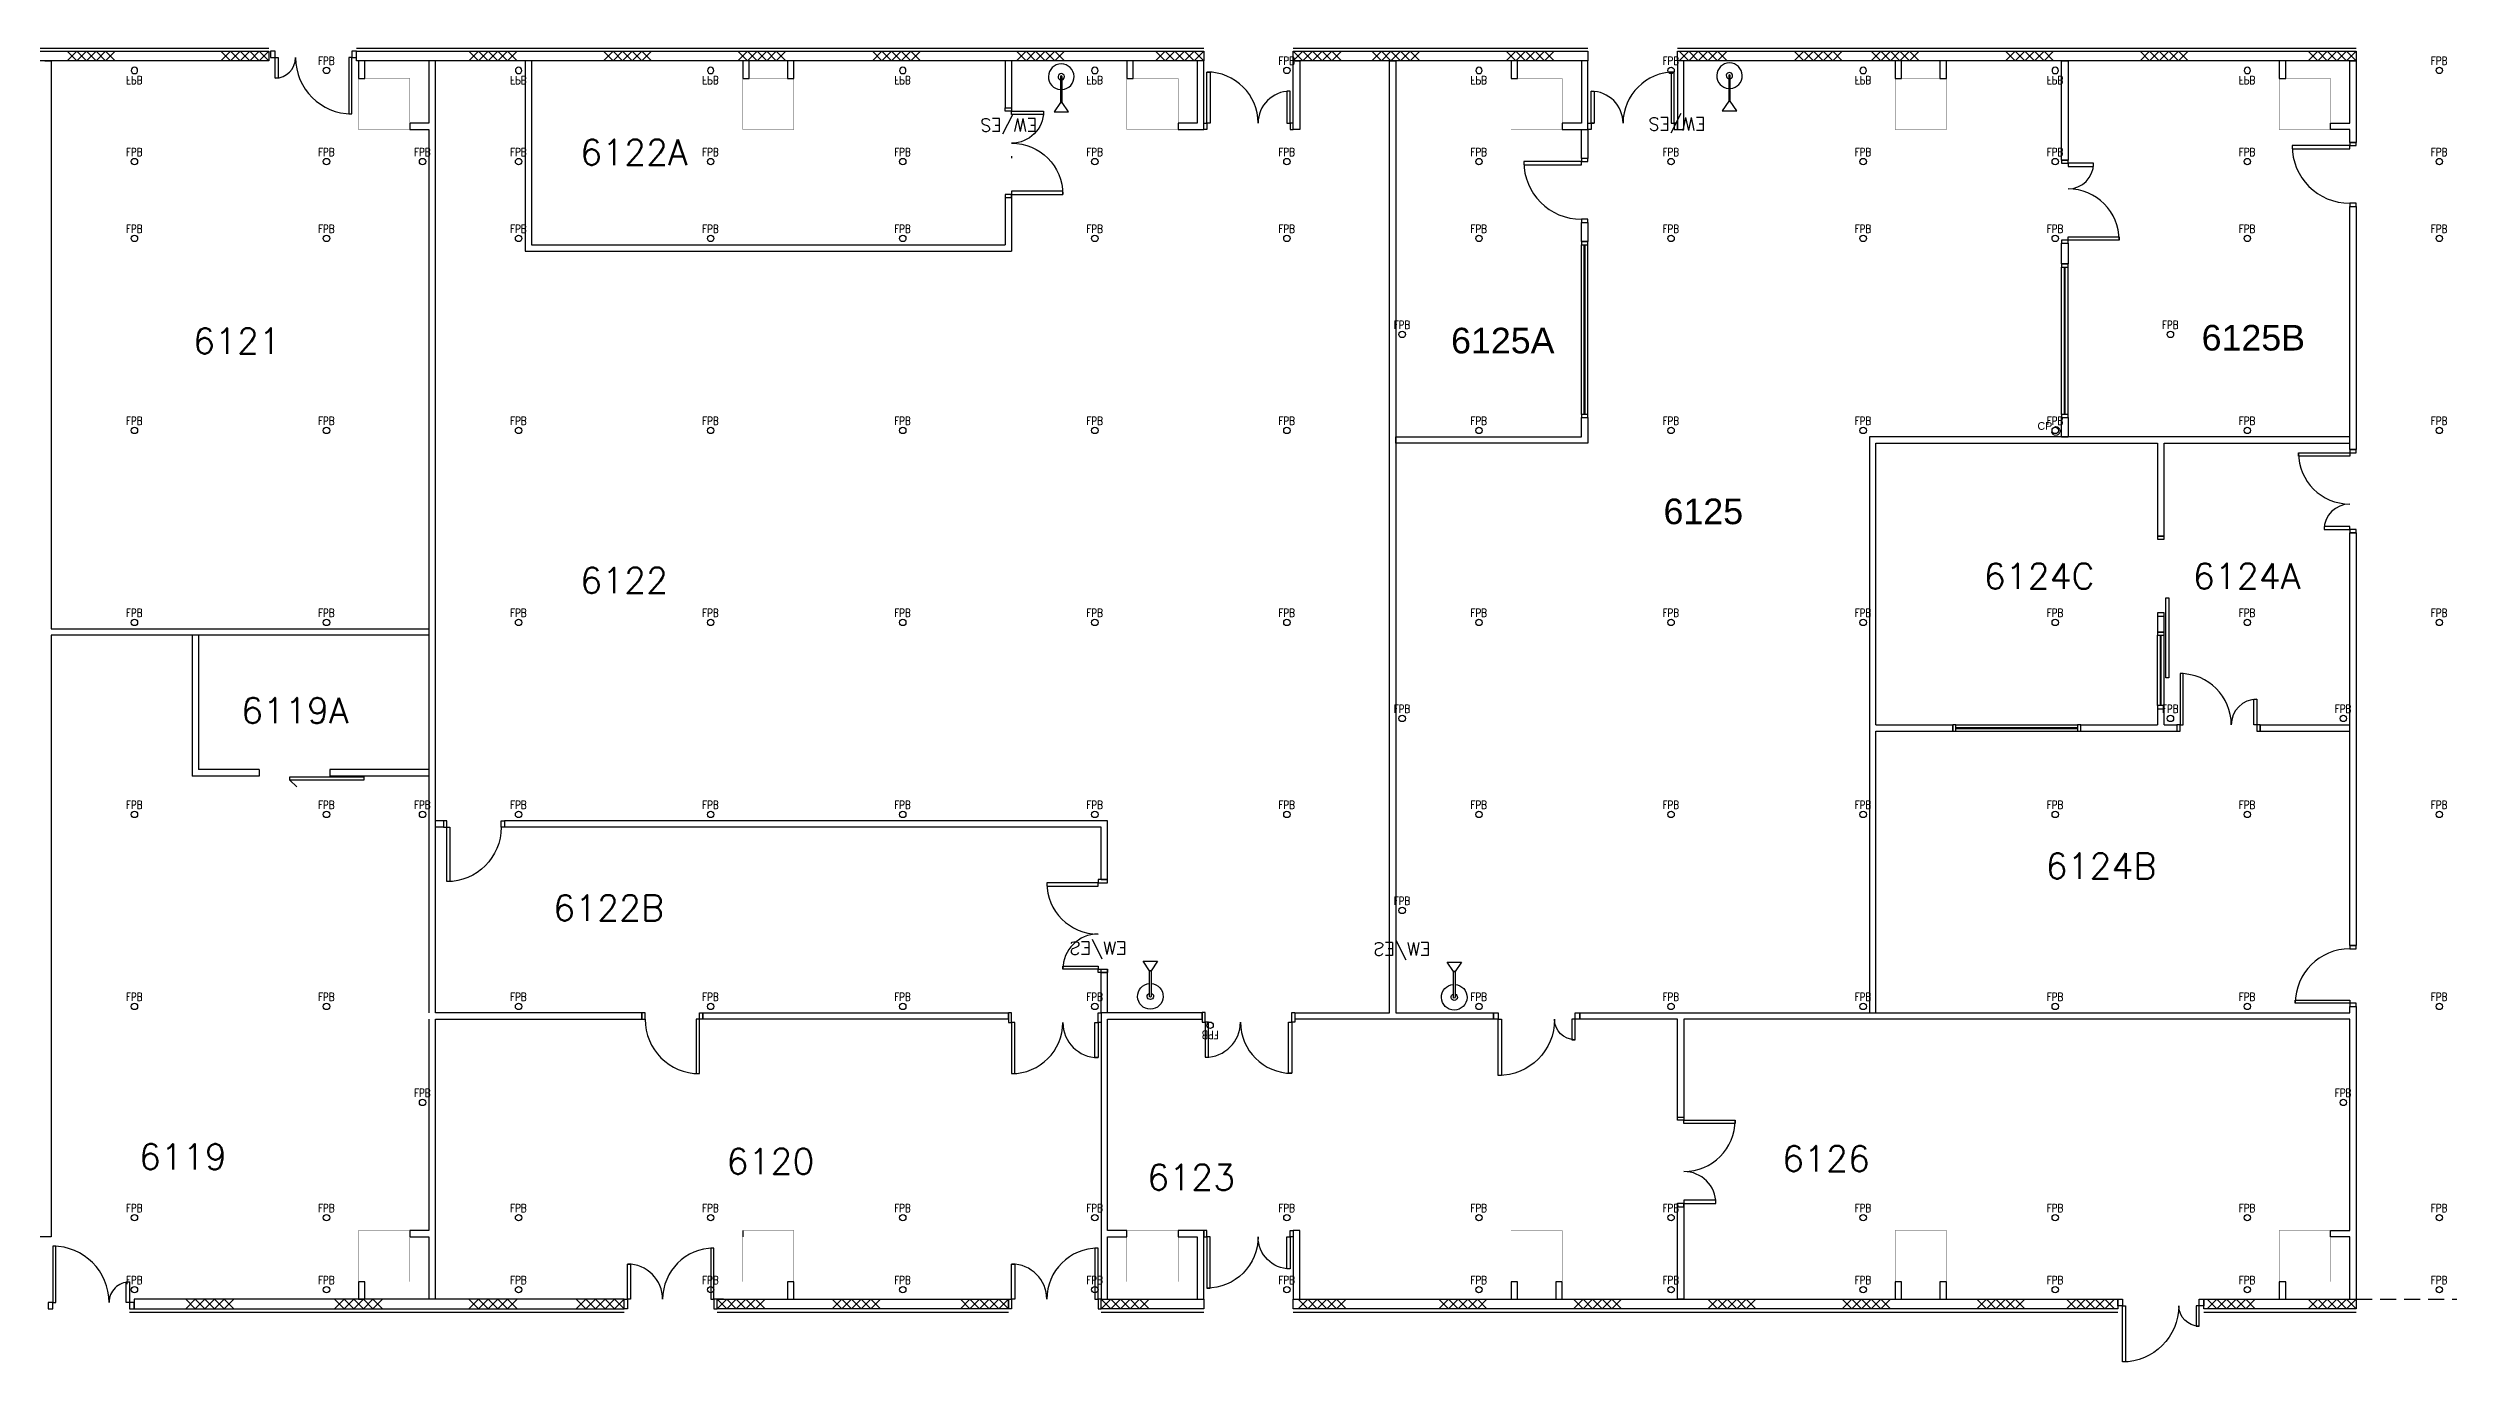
# Model space of a CAD drawing. Header units: millimetres. Extents: x -68474 to 336700, y -113450 to 53663.
# Drawn here: x 96750 to 134250, y -40655 to -20125 of the extents above; entities that cross this region are included whole.
import ezdxf

# ---------------------------------------------------------------- set-up
doc = ezdxf.new("R2010")
doc.units = ezdxf.units.MM
doc.header["$LTSCALE"] = 1000
doc.linetypes.add('HIDDEN', pattern=[0.375, 0.25, -0.125])
doc.linetypes.add('s5147a$0$HIDDEN', pattern=[0.375, 0.25, -0.125])
for name, color, linetype in [('17', 1, 'Continuous'), ('30', 14, 'Continuous'), ('Drain', 1, 'Continuous'), ('EX_HAT', 7, 'Continuous'), ('new_dr', 1, 'Continuous'), ('new_wal', 7, 'Continuous'), ('new_win', 1, 'Continuous'), ('ROOM-NO', 4, 'Continuous'), ('S3148a$0$6', 7, 'Continuous'), ('s5147a$0$17', 12, 'Continuous'), ('s5147a$0$20', 7, 'Continuous'), ('s5147a$0$22', 7, 'Continuous'), ('s5147a$0$25', 7, 'Continuous'), ('s5147a$0$30', 7, 'Continuous'), ('s5147a$0$41', 7, 'Continuous'), ('s5147a$0$45', 7, 'Continuous'), ('s5147a$0$48', 7, 'Continuous'), ('s5147a$0$56', 7, 'Continuous'), ('s5147a$0$6', 7, 'Continuous'), ('s5147a$0$new_dr', 2, 'Continuous'), ('s5147a$0$new_wl', 7, 'Continuous'), ('s5147a$0$ROOM-NO', 4, 'Continuous'), ('s5147a$0$s5147a$0$41', 7, 'Continuous')]:
    doc.layers.add(name, color=color, linetype=linetype)
doc.styles.add('s5147a$0$STANDARD', font='romans.shx', dxfattribs={"width": 0.75})
doc.styles.get("Standard").update_dxf_attribs({"font": 'arial.ttf'})

# ---------------------------------------------------------------- blocks, each defined once
blk = doc.blocks.new('s5147a$0$D950')
at = {"layer": 's5147a$0$41', "color": 8, "linetype": 'Continuous'}
for points in [[(0.1, 0.95), (0.05, 0.95), (0.05, 0), (0, 0), (0, 0.1), (0.1, 0.1)], [(0.9, 0), (0.95, 0), (0.95, 0.1), (0.9, 0.1)]]:
    blk.add_lwpolyline(points, close=True, dxfattribs=at)
blk.add_arc((0.05, 0.1), 0.85, 0, 90, dxfattribs=at)
blk = doc.blocks.new('s5147a$0$CHAT15')
at = {"layer": 's5147a$0$22', "color": 14, "linetype": 'Continuous'}
for points in [[(0, 0), (0.15, 0.15), (0.3, 0), (0.45, 0.15), (0.6, 0), (0.75, 0.15)], [(0, 0.15), (0.15, 0), (0.3, 0.15), (0.45, 0), (0.6, 0.15), (0.75, 0)]]:
    blk.add_lwpolyline(points, dxfattribs=at)
blk = doc.blocks.new('s5147a$0$EW$ES')
at = {"layer": 's5147a$0$56', "color": 10, "linetype": 'Continuous'}
blk.add_lwpolyline([(-0.0125, 0), (-0.0125, -0.4), (0.0125, -0.4), (0.0125, 0)], dxfattribs=at)
blk.add_lwpolyline([(-0.0125, -0.4), (-0.1125, -0.55), (0.1125, -0.55), (0.0125, -0.4)], close=True, dxfattribs=at)
for radius, start, end in [(0.2, 273.58332, 266.41668), (0.05, 284.47751, 255.52249), (0.0125, 0, 180)]:
    blk.add_arc((0, 0), radius, start, end, dxfattribs=at)
at = {"layer": 's5147a$0$56', "color": 10, "linetype": 'Continuous', "style": 's5147a$0$STANDARD'}
blk.add_text('EW/ES', height=0.2, rotation=180, dxfattribs=at).set_placement((-0.371, -0.654))
blk = doc.blocks.new('s5147a$0$FPB')
at = {"layer": 's5147a$0$45', "color": 15, "linetype": 'Continuous'}
blk.add_circle((0, 0), 0.05, dxfattribs=at)
at = {"layer": 's5147a$0$45', "color": 15, "linetype": 'Continuous', "style": 's5147a$0$STANDARD', "width": 0.8}
blk.add_text('FPB', height=0.125, dxfattribs=at).set_placement((-0.1323, 0.0875))
blk = doc.blocks.new('s5147a$0$D37')
at = {"layer": 's5147a$0$41', "color": 14, "linetype": 'Continuous'}
for points in [[(0.073, 0.1), (0.123, 0.1), (0.123, 0.98), (0.073, 0.98)], [(1.273, 0.1), (1.223, 0.1), (1.223, 0.42), (1.273, 0.42)], [(0, 0), (0.073, 0), (0.073, 0.1), (0, 0.1)], [(1.273, 0), (1.346, 0), (1.346, 0.1), (1.273, 0.1)]]:
    blk.add_lwpolyline(points, close=True, dxfattribs=at)
for centre, radius, start, end in [((0.073, 0.1), 0.880001, 0, 90), ((1.273002, 0.1), 0.320001, 90, 180)]:
    blk.add_arc(centre, radius, start, end, dxfattribs=at)
blk = doc.blocks.new('s5147a$0$s5147a$0$D37')
at = {"layer": 's5147a$0$s5147a$0$41', "color": 14, "linetype": 'Continuous'}
for points in [[(0.073, 0.1), (0.123, 0.1), (0.123, 0.98), (0.073, 0.98)], [(1.273, 0.1), (1.223, 0.1), (1.223, 0.42), (1.273, 0.42)], [(0, 0), (0.073, 0), (0.073, 0.1), (0, 0.1)], [(1.273, 0), (1.346, 0), (1.346, 0.1), (1.273, 0.1)]]:
    blk.add_lwpolyline(points, close=True, dxfattribs=at)
for centre, radius, start, end in [((0.073, 0.1), 0.880001, 0, 90), ((1.273002, 0.1), 0.320001, 90, 180)]:
    blk.add_arc(centre, radius, start, end, dxfattribs=at)

msp = doc.modelspace()

# ---------------------------------------------------------------- linework, layer by layer
at = {"color": 8}
for p, q in [((111700, -21112), (111700, -21062)), ((111800, -21162), (111800, -21112)), ((120900, -21300), (120850, -21300)), ((122100, -21300), (122150, -21300)), ((120850, -21400), (120800, -21400)), ((122150, -21400), (122200, -21400)), ((111700, -22412), (111700, -22462)), ((111800, -22362), (111800, -22412)), ((114825, -35194), (114775, -35194)), ((116175, -35194), (116225, -35194)), ((114875, -35344), (114825, -35344)), ((116125, -35344), (116175, -35344)), ((114850, -38600), (114800, -38600)), ((116150, -38600), (116200, -38600)), ((114900, -38700), (114850, -38700)), ((116100, -38700), (116150, -38700))]:
    msp.add_line(p, q, dxfattribs=at)
at = {"layer": '17'}
for p, q in [((132700, -21599.9), (132800, -21599.9)), ((132700, -21599.9), (132800, -21599.9)), ((132700, -22599.9), (132800, -22599.9)), ((132700, -22599.9), (132800, -22599.9))]:
    msp.add_line(p, q, dxfattribs=at)
at = {"layer": '17', "color": 14, "linetype": 'Continuous'}
for p, q in [((132700, -34150), (132800, -34150)), ((132700, -35100), (132800, -35100))]:
    msp.add_line(p, q, dxfattribs=at)
at = {"layer": '30', "color": 1, "linetype": 'Continuous'}
for p, q in [((120800, -21400), (120800, -21300)), ((120800, -21300), (120850, -21300)), ((120850, -21300), (120850, -21400)), ((120850, -21300), (120900, -21300)), ((120850, -21400), (120800, -21400))]:
    msp.add_line(p, q, dxfattribs=at)
at = {"layer": 'Drain', "color": 240, "linetype": 'HIDDEN', "lineweight": 9, "ltscale": 0.8}
msp.add_circle((128108.1, -26108.7), 67.5, dxfattribs=at)
at = {"layer": 'EX_HAT'}
for p, q in [((129700, -27750), (129800, -27750)), ((129700, -29000), (129800, -29000)), ((129700, -29250), (129800, -29250))]:
    msp.add_line(p, q, dxfattribs=at)
at = {"layer": 'new_dr'}
msp.add_line((132700, -26400), (132800, -26400), dxfattribs=at)
at = {"layer": 'new_dr', "linetype": 'Continuous'}
for p, q in [((132800, -26400), (132700, -26400)), ((132800, -27700), (132700, -27700))]:
    msp.add_line(p, q, dxfattribs=at)
at = {"layer": 'new_dr'}
for points in [[(132700, -21649.9), (131800, -21649.9), (131800, -21699.9), (132700, -21699.9)], [(132800, -21649.9), (132800, -21599.9), (132700, -21599.9), (132700, -21649.9)], [(120700, -21900), (119800, -21900), (119800, -21950), (120700, -21950)], [(120800, -21900), (120800, -21850), (120700, -21850), (120700, -21900)], [(128200, -21876.6), (128200, -21926.6), (128300, -21926.6), (128300, -21876.6)], [(128300, -21926.6), (128300, -21976.6), (128700, -21976.6), (128700, -21926.6)], [(120800, -22850), (120800, -22800), (120700, -22800), (120700, -22850)], [(132800, -22599.9), (132800, -22549.9), (132700, -22549.9), (132700, -22599.9)], [(128200, -23126.6), (128200, -23176.6), (128300, -23176.6), (128300, -23126.6)], [(128300, -23126.6), (128300, -23076.6), (129100, -23076.6), (129100, -23126.6)], [(132700, -26450), (132700, -26500), (131900, -26500), (131900, -26450)], [(132800, -26450), (132800, -26400), (132700, -26400), (132700, -26450)], [(132700, -27650), (132700, -27600), (132300, -27600), (132300, -27650)], [(132800, -27700), (132800, -27650), (132700, -27650), (132700, -27700)], [(130050, -30700), (130100, -30700), (130100, -29900), (130050, -29900)], [(131250, -30700), (131200, -30700), (131200, -30300), (131250, -30300)], [(130000, -30800), (130050, -30800), (130050, -30700), (130000, -30700)], [(131250, -30800), (131300, -30800), (131300, -30700), (131250, -30700)], [(132800, -34200), (132800, -34150), (132700, -34150), (132700, -34200)], [(132700, -35050), (131850, -35050), (131850, -35000), (132700, -35000)], [(132800, -35100), (132800, -35050), (132700, -35050), (132700, -35100)]]:
    msp.add_lwpolyline(points, close=True, dxfattribs=at)
at = {"layer": 'new_dr', "linetype": 'HIDDEN'}
for points in [[(120700, -23200), (120800, -23200), (120800, -23150), (120700, -23150)], [(128200, -23549.6), (128300, -23549.6), (128300, -23499.6), (128200, -23499.6)], [(120700, -25900), (120800, -25900), (120800, -25850), (120700, -25850)], [(128200, -25900), (128300, -25900), (128300, -25850), (128200, -25850)], [(129700, -27800), (129800, -27800), (129800, -27750), (129700, -27750)], [(129700, -29000), (129800, -29000), (129800, -28950), (129700, -28950)], [(129700, -29300), (129800, -29300), (129800, -29250), (129700, -29250)]]:
    msp.add_lwpolyline(points, close=True, dxfattribs=at)
at = {"layer": 'new_dr', "linetype": 'Continuous'}
msp.add_lwpolyline([(129825.3, -28717.5), (129875.3, -28717.5), (129875.3, -29967.5), (129825.3, -29967.5)], close=True, dxfattribs=at)
at = {"layer": 'new_dr'}
for centre, radius, start, end in [((132700, -21649.9), 900, 180, 270), ((120700, -21900), 900, 180, 270), ((128300, -21926.6), 400, 270, 0), ((128300, -23126.6), 800, 0, 90), ((132700, -26450), 800, 180, 270), ((132700, -27650), 400, 90, 180), ((130050, -30700), 800, 0, 90), ((131250, -30700), 400, 90, 180), ((132700, -35050), 850, 90, 180)]:
    msp.add_arc(centre, radius, start, end, dxfattribs=at)
at = {"layer": 'new_wal'}
for p, q in [((120700, -22850), (120800, -22850)), ((120700, -23150), (120800, -23150)), ((125200, -26200), (125200, -35200)), ((132700, -26200), (125200, -26200)), ((128200, -25900), (128300, -25900)), ((128200, -26200), (128300, -26200)), ((125300, -30700), (125300, -26300)), ((125300, -26300), (129700, -26300)), ((129700, -26300), (129700, -27750)), ((129800, -26300), (132700, -26300)), ((129800, -27750), (129800, -26300)), ((129700, -29000), (129700, -29250)), ((129800, -29250), (129800, -29000)), ((125300, -30700), (126500, -30700)), ((126500, -30800), (126500, -30700)), ((128500, -30700), (129700, -30700)), ((128500, -30800), (128500, -30700)), ((129700, -30450), (129700, -30700)), ((129700, -30450), (129800, -30450)), ((129800, -30700), (129800, -30450)), ((129800, -30700), (130000, -30700)), ((130000, -30700), (130000, -30800)), ((131300, -30700), (132700, -30700)), ((131300, -30700), (131300, -30800)), ((125300, -35200), (125300, -30800)), ((125300, -30800), (126500, -30800)), ((128500, -30800), (130000, -30800)), ((131300, -30800), (132700, -30800))]:
    msp.add_line(p, q, dxfattribs=at)
for points in [[(128200, -21876.6), (128200, -20325), (128300, -20325), (128300, -21876.6)], [(128200, -21876.6), (128300, -21876.6)], [(120700, -23150), (120700, -22850)], [(120800, -22850), (120800, -23150)], [(128200, -23499.6), (128200, -23176.6)], [(128200, -23176.6), (128300, -23176.6)], [(128300, -23176.6), (128300, -23499.6)], [(128200, -23499.6), (128300, -23499.6)], [(128200, -26200), (128200, -25900)], [(128300, -25900), (128300, -26200)]]:
    msp.add_lwpolyline(points, dxfattribs=at)
for points in [[(120800, -21850), (120700, -21850), (120700, -21400), (120800, -21400)], [(120800, -25900), (120800, -26300), (117800, -26300), (117800, -26200), (120700, -26200), (120700, -25900)]]:
    msp.add_lwpolyline(points, close=True, dxfattribs=at)
at = {"layer": 'new_win'}
for p, q in [((120700, -25850), (120700, -23200)), ((120743, -25850), (120743, -23200)), ((120757, -25850), (120757, -23200)), ((120800, -25850), (120800, -23200)), ((128200, -25850), (128200, -23549.6)), ((128243, -25850), (128243, -23549.6)), ((128257, -25850), (128257, -23549.6)), ((128300, -25850), (128300, -23549.6)), ((129700, -30400), (129700, -29300)), ((129743, -30400), (129743, -29300)), ((129757, -30400), (129757, -29300)), ((129800, -30400), (129800, -29300)), ((126550, -30700), (128450, -30700)), ((126550, -30743), (128450, -30743)), ((126550, -30757), (128450, -30757)), ((126550, -30800), (128450, -30800))]:
    msp.add_line(p, q, dxfattribs=at)
for points in [[(126500, -30800), (126550, -30800), (126550, -30700), (126500, -30700)], [(128450, -30800), (128500, -30800), (128500, -30700), (128450, -30700)], [(129700, -30450), (129800, -30450), (129800, -30400), (129700, -30400)]]:
    msp.add_lwpolyline(points, close=True, dxfattribs=at)
at = {"layer": 'S3148a$0$6'}
msp.add_line((100525.8, -31563.2), (100636.3, -31669.8), dxfattribs=at)
at = {"layer": 's5147a$0$17', "color": 14, "linetype": 'Continuous'}
for p, q in [((102800, -20325), (102700, -20325)), ((102700, -20325), (102700.1, -21300)), ((102800, -35200), (102800, -20325)), ((104200, -20325), (104200, -23300)), ((104300, -20325), (104300, -23200)), ((111700, -20325), (111700, -21062)), ((111800, -20325), (111800, -21062)), ((102700.1, -21300), (102400, -21300)), ((102400, -21300), (102400, -21400)), ((102400, -21400), (102700, -21400)), ((102700, -21400), (102700, -35199.9)), ((111800, -21815.4), (111800, -21846.3)), ((111700, -22462), (111700, -23200)), ((111800, -22412), (111800, -23300)), ((104300, -23200), (111700, -23200)), ((104200, -23300), (111800, -23300)), ((132700, -26400), (132800, -26400)), ((132700, -27700), (132800, -27700)), ((102928, -32200), (102928, -32300)), ((103878, -32200), (103878, -32300)), ((113200, -33119), (113300, -33119)), ((113200, -33119), (113300, -33119)), ((113200, -34569), (113300, -34569)), ((106025, -35200), (102800, -35200)), ((106025, -35300), (106025, -35200)), ((106975, -35300), (106975, -35200)), ((106975, -35200), (111750, -35200)), ((111750, -35300), (111750, -35200)), ((120673, -35300), (120673, -35200)), ((120673, -35200), (122300, -35200)), ((122300, -35200), (132700, -35200)), ((132700, -35200), (132700, -35100)), ((102700, -35300), (102700, -38599.9)), ((102800, -39675), (102800, -35300)), ((102800, -35300), (106025, -35300)), ((111750, -35300), (106975, -35300)), ((122200, -35300), (120673, -35300)), ((122200, -36829), (122200, -35300)), ((102700, -38599.9), (102400, -38600)), ((102400, -38600), (102400, -38700)), ((107600, -38600), (107600, -38700)), ((102400, -38700), (102700.1, -38700)), ((102700.1, -38700), (102700, -39675)), ((98096, -39675), (98096, -39825)), ((107300, -39675), (107200, -39675)), ((98096, -39825), (98300, -39825))]:
    msp.add_line(p, q, dxfattribs=at)
for points in [[(101600, -20600), (101700, -20600), (101700, -20325), (101600, -20325)], [(107600, -20600), (107700, -20600), (107700, -20325), (107600, -20325)], [(108300, -20600), (108400, -20600), (108400, -20325), (108300, -20325)], [(113600, -20600), (113700, -20600), (113700, -20325), (113600, -20325)], [(114400, -21400), (114800, -21400), (114800, -20325), (114700, -20325), (114700, -21300), (114400, -21300)], [(116200, -20325), (116300, -20325), (116300, -21400), (116200, -21400)], [(119600, -20600), (119700, -20600), (119700, -20325), (119600, -20325)], [(120800, -20325), (120700, -20325), (120700, -21300), (120400, -21300), (120400, -21400), (120800, -21400)], [(122200, -21400), (122300, -21400), (122300, -20325), (122200, -20325)], [(125600, -20600), (125700, -20600), (125700, -20325), (125600, -20325)], [(126300, -20600), (126400, -20600), (126400, -20325), (126300, -20325)], [(131600, -20600), (131700, -20600), (131700, -20325), (131600, -20325)], [(113300, -33119), (113150, -33119), (113150, -33169), (113300, -33169)], [(113300, -34569), (113150, -34569), (113150, -34519), (113300, -34519)], [(114700, -39675), (114800, -39675), (114800, -38600), (114400, -38600), (114400, -38700), (114700, -38700)], [(116200, -39675), (116300, -39675), (116300, -38600), (116200, -38600)], [(101600, -39675), (101700, -39675), (101700, -39400), (101600, -39400)], [(108300, -39675), (108400, -39675), (108400, -39400), (108300, -39400)], [(119600, -39675), (119700, -39675), (119700, -39400), (119600, -39400)], [(120300, -39675), (120400, -39675), (120400, -39400), (120300, -39400)], [(125600, -39675), (125700, -39675), (125700, -39400), (125600, -39400)], [(126300, -39675), (126400, -39675), (126400, -39400), (126300, -39400)], [(131600, -39675), (131700, -39675), (131700, -39400), (131600, -39400)]]:
    msp.add_lwpolyline(points, close=True, dxfattribs=at)
for points in [[(116225, -35200), (117700, -35200), (117700, -20325), (117800, -20325), (117800, -35200), (119327, -35200), (119327, -35300), (117800, -35300), (116225, -35300)], [(132700, -21599.9), (132700, -21399.9), (132400, -21400), (132400, -21300), (132700, -21300), (132700, -20325), (132800, -20325), (132800, -21599.9)], [(132700, -26400), (132700, -22599.9)], [(132800, -22599.9), (132800, -26400)], [(132700, -34150), (132700, -27700)], [(132800, -27700), (132800, -34150)], [(102928, -32200), (102800, -32200)], [(113300, -33169), (113300, -32200), (103878, -32200)], [(102928, -32300), (102800, -32300)], [(113200, -33119), (113200, -32300), (103878, -32300)], [(113200, -35200), (113200, -34519)], [(113300, -35200), (113300, -34519)], [(113200, -35200), (113200, -39675), (113300, -39675), (113300, -38700), (113600, -38700), (113600, -38600), (113300, -38600), (113300, -35300), (114775, -35300), (114775, -35200), (113200, -35200)], [(132800, -35100), (132800, -39675)], [(132700, -39675), (132700, -38700), (132400, -38700), (132400, -38600), (132700, -38600), (132700, -35299.9), (122300, -35300), (122300, -36829)], [(122300, -38175), (122300, -39675), (122200, -39675), (122200, -38175)]]:
    msp.add_lwpolyline(points, dxfattribs=at)
at = {"layer": 's5147a$0$20', "color": 14, "linetype": 'Continuous'}
for p, q in [((105750, -39675), (98096, -39675)), ((105750, -39825), (105750, -39675)), ((98300, -39825), (105750, -39825))]:
    msp.add_line(p, q, dxfattribs=at)
for points in [[(95545.1, -20175), (100200, -20175), (100200, -20325), (95545.1, -20325)], [(101569.3, -20175), (114800, -20175), (114800, -20325), (114675, -20325), (101569.3, -20325)], [(116200, -20175), (120800, -20175), (120800, -20325), (116325, -20325), (116200, -20325)], [(122200, -20175), (132800, -20175), (132800, -20325), (122200, -20325)], [(107200, -39675), (111750, -39675), (111750, -39825), (107200, -39825)], [(113200, -39675), (114800, -39675), (114800, -39825), (113200, -39825)], [(116200, -39675), (129077, -39675), (129077, -39825), (116200, -39825)], [(130423, -39675), (132800, -39675), (132800, -39825), (130423, -39825)]]:
    msp.add_lwpolyline(points, close=True, dxfattribs=at)
at = {"layer": 's5147a$0$25', "color": 10, "linetype": 'Continuous'}
for p, q in [((89450.5, -20125), (100200, -20125)), ((101569.3, -20125), (114800, -20125)), ((116200, -20125), (120800, -20125)), ((122200, -20125), (132800, -20125)), ((98023, -39875), (105750, -39875)), ((107200, -39875), (111750, -39875)), ((113200, -39875), (114800, -39875)), ((116200, -39875), (129077, -39875)), ((130423, -39875), (132800, -39875))]:
    msp.add_line(p, q, dxfattribs=at)
at = {"layer": 's5147a$0$30', "color": 7, "linetype": 'Continuous'}
for p, q in [((122150, -20500), (122100, -20500)), ((122100, -20500), (122100, -21300)), ((122150, -21300), (122150, -20500)), ((120850, -21300), (120850, -20800)), ((120850, -20800), (120900, -20800)), ((120900, -20800), (120900, -21300)), ((111700, -21062), (111800, -21062)), ((111800, -21112), (111700, -21112)), ((111800, -21062), (111800, -21112)), ((111800, -21112), (112300, -21112)), ((112300, -21162), (111800, -21162)), ((112300, -21112), (112300, -21162)), ((120800, -21400), (120800, -21300)), ((120800, -21300), (120850, -21300)), ((120850, -21300), (120850, -21400)), ((122200, -21300), (122150, -21300)), ((122150, -21300), (122150, -21400)), ((122200, -21400), (122200, -21300)), ((111800, -22412), (111700, -22412)), ((111700, -22462), (111800, -22462)), ((112600, -22362), (111800, -22362)), ((111800, -22462), (111800, -22412)), ((111800, -22412), (112600, -22412)), ((112600, -22412), (112600, -22362)), ((114775, -35194), (114775, -35344)), ((114825, -35344), (114825, -35194)), ((116175, -35344), (116175, -35194)), ((116225, -35194), (116225, -35344)), ((114775, -35344), (114825, -35344)), ((114825, -35344), (114825, -35894)), ((114875, -35894), (114875, -35344)), ((116125, -36144), (116125, -35344)), ((116225, -35344), (116175, -35344)), ((116175, -35344), (116175, -36144)), ((114825, -35894), (114875, -35894)), ((116175, -36144), (116125, -36144)), ((114800, -38600), (114800, -38700)), ((114850, -38700), (114850, -38600)), ((116150, -38700), (116150, -38600)), ((116200, -38600), (116200, -38700)), ((114800, -38700), (114850, -38700)), ((114850, -38700), (114850, -39500)), ((114900, -39500), (114900, -38700)), ((116100, -39200), (116100, -38700)), ((116200, -38700), (116150, -38700)), ((116150, -38700), (116150, -39200)), ((116150, -39200), (116100, -39200)), ((114850, -39500), (114900, -39500))]:
    msp.add_line(p, q, dxfattribs=at)
for points in [[(114850, -21300), (114850, -20500), (114900, -20500), (114900, -21300)], [(116150, -21300), (116150, -20800), (116100, -20800), (116100, -21300)], [(114800, -21400), (114800, -21300), (114850, -21300), (114850, -21400)], [(116200, -21400), (116200, -21300), (116150, -21300), (116150, -21400)], [(113150, -33169), (112350, -33169), (112350, -33219), (113150, -33219)], [(113150, -34519), (112600, -34519), (112600, -34469), (113150, -34469)], [(111750, -35200), (111750, -35350), (111800, -35350), (111800, -35200)], [(113200, -35200), (113200, -35350), (113150, -35350), (113150, -35200)], [(111800, -35350), (111800, -36150), (111850, -36150), (111850, -35350)], [(113150, -35350), (113150, -35900), (113100, -35900), (113100, -35350)], [(122200, -36829), (122300, -36829), (122300, -36879), (122200, -36879)], [(122300, -36879), (123100, -36879), (123100, -36929), (122300, -36929)], [(122200, -38229), (122300, -38229), (122300, -38179), (122200, -38179)], [(122300, -38179), (122800, -38179), (122800, -38129), (122300, -38129)], [(107150, -39675), (107150, -38875), (107100, -38875), (107100, -39675)], [(113150, -39675), (113150, -38875), (113100, -38875), (113100, -39675)], [(105800, -39675), (105800, -39125), (105850, -39125), (105850, -39675)], [(111800, -39675), (111800, -39125), (111850, -39125), (111850, -39675)], [(105750, -39825), (105750, -39675), (105800, -39675), (105800, -39825)], [(107200, -39825), (107200, -39675), (107150, -39675), (107150, -39825)], [(111750, -39825), (111750, -39675), (111800, -39675), (111800, -39825)], [(113200, -39825), (113200, -39675), (113150, -39675), (113150, -39825)]]:
    msp.add_lwpolyline(points, close=True, dxfattribs=at)
for centre, radius, start, end in [((114850, -21300), 800, 360, 90), ((116150, -21300), 500, 90, 180), ((113150, -33169), 800, 180, 270), ((113150, -34519), 550, 90, 180), ((111800, -35350), 800, 270, 0), ((113150, -35350), 550, 180, 270), ((122300, -36879), 800, 270, 0), ((122300, -38179), 500, 0, 90), ((107150, -39675), 800, 90, 180), ((113150, -39675), 800, 90, 180), ((105800, -39675), 550, 0, 90), ((111800, -39675), 550, 0, 90)]:
    msp.add_arc(centre, radius, start, end, dxfattribs=at)
for centre, major_axis, start_param, end_param in [((122150, -21300), (-565.7, 565.7), -0.7853981, 0.7853982), ((120850, -21300), (-353.6, 353.6), -2.3561944, -0.7853981), ((114825, -35344), (-388.9, -388.9), 0.7853982, 2.3561945), ((116175, -35344), (565.7, -565.7), -2.3561945, -0.7853982)]:
    msp.add_ellipse(centre, major_axis=major_axis, ratio=1, start_param=start_param, end_param=end_param, dxfattribs=at)
at = {"layer": 's5147a$0$30', "color": 7, "linetype": 'Continuous', "extrusion": (0, 0, -1)}
for centre, major_axis, start_param, end_param in [((111800, -21112), (353.6, 353.6), 0.7853981, 2.3561944), ((111800, -22412), (-565.7, 565.7), 0.7853981, 2.3561944), ((114850, -38700), (-565.7, 565.7), 2.3561944, 3.9269908), ((116150, -38700), (-353.6, 353.6), -2.3561945, -0.7853982)]:
    msp.add_ellipse(centre, major_axis=major_axis, ratio=1, start_param=start_param, end_param=end_param, dxfattribs=at)
at = {"layer": 's5147a$0$48', "color": 8, "linetype": 's5147a$0$HIDDEN'}
msp.add_line((132800, -39675), (135700, -39675), dxfattribs=at)
at = {"layer": 's5147a$0$6', "color": 14, "linetype": 'Continuous', "const_width": 5}
for points in [[(101600, -21400), (102400, -21400), (102400, -20600), (101600, -20600)], [(107600, -21400), (108400, -21400), (108400, -20600), (107600, -20600)], [(113600, -21400), (114400, -21400), (114400, -20600), (113600, -20600)], [(119600, -21400), (120400, -21400), (120400, -20600), (119600, -20600)], [(125600, -21400), (126400, -21400), (126400, -20600), (125600, -20600)], [(131600, -21400), (132400, -21400), (132400, -20600), (131600, -20600)], [(101600, -39400), (102400, -39400), (102400, -38600), (101600, -38600)], [(107600, -39400), (108400, -39400), (108400, -38600), (107600, -38600)], [(113600, -39400), (114400, -39400), (114400, -38600), (113600, -38600)], [(119600, -39400), (120400, -39400), (120400, -38600), (119600, -38600)], [(125600, -39400), (126400, -39400), (126400, -38600), (125600, -38600)], [(131600, -39400), (132400, -39400), (132400, -38600), (131600, -38600)]]:
    msp.add_lwpolyline(points, close=True, dxfattribs=at)
at = {"layer": 's5147a$0$new_wl'}
for p, q in [((96700, -20325), (96800, -20325)), ((96800, -20325), (96800, -29200)), ((96800, -29200), (102700, -29200)), ((102700, -29200), (102700, -29300)), ((102700, -29300), (96800, -29300)), ((96800, -29300), (96800, -38700)), ((99000, -29300), (99000, -31500)), ((99100, -29300), (99100, -31400)), ((100050, -31500), (99000, -31500)), ((100050, -31400), (99100, -31400)), ((100050, -31400), (100050, -31500)), ((102700, -31400), (101150, -31400)), ((101150, -31400), (101150, -31500)), ((102700, -31500), (101150, -31500)), ((96800, -38700), (96400, -38700))]:
    msp.add_line(p, q, dxfattribs=at)
msp.add_lwpolyline([(100525.8, -31563.2), (100525.8, -31512.8), (101682.4, -31512.8), (101682.4, -31563.2)], close=True, dxfattribs=at)

# ---------------------------------------------------------------- block references
at = {"xscale": 999.9979999999999, "zscale": 1000}
for name, p, yscale in [('s5147a$0$CHAT15', (97050, -20325), 999.9979999999999), ('s5147a$0$CHAT15', (103325, -20325), 999.9979999999999), ('s5147a$0$CHAT15', (105425, -20325), 999.9979999999999), ('s5147a$0$CHAT15', (107525, -20325), 999.9979999999999), ('s5147a$0$CHAT15', (109625, -20325), 999.9979999999999), ('s5147a$0$CHAT15', (111875, -20325), 999.9979999999999), ('s5147a$0$CHAT15', (116200, -20325), 999.9979999999999), ('s5147a$0$CHAT15', (117425, -20325), 999.9979999999999), ('s5147a$0$CHAT15', (119525, -20325), 999.9979999999999), ('s5147a$0$CHAT15', (122225, -20325), 999.9979999999999), ('s5147a$0$CHAT15', (125225, -20325), 999.9979999999999), ('s5147a$0$CHAT15', (127325, -20325), 999.9979999999999), ('s5147a$0$CHAT15', (129425, -20325), 999.9979999999999), ('s5147a$0$FPB', (98100, -20475), -999.9979999999999), ('s5147a$0$FPB', (101100, -20475), 999.9979999999999), ('s5147a$0$FPB', (104100, -20475), -999.9979999999999), ('s5147a$0$FPB', (107100, -20475), -999.9979999999999), ('s5147a$0$FPB', (110100, -20475), -999.9979999999999), ('s5147a$0$EW$ES', (112574.8, -20574.8), 999.9979999999999), ('s5147a$0$FPB', (113100, -20475), -999.9979999999999), ('s5147a$0$FPB', (116100, -20475), 999.9979999999999), ('s5147a$0$FPB', (119100, -20475), -999.9979999999999), ('s5147a$0$EW$ES', (123012.4, -20558.1), 999.9979999999999), ('s5147a$0$FPB', (122100, -20475), 999.9979999999999), ('s5147a$0$FPB', (125100, -20475), -999.9979999999999), ('s5147a$0$FPB', (128100, -20475), -999.9979999999999), ('s5147a$0$FPB', (131100, -20475), -999.9979999999999), ('s5147a$0$FPB', (134100, -20475), 999.9979999999999), ('s5147a$0$FPB', (98100, -21900), 999.9979999999999), ('s5147a$0$FPB', (101100, -21900), 999.9979999999999), ('s5147a$0$FPB', (102600, -21900), 999.9979999999999), ('s5147a$0$FPB', (104100, -21900), 999.9979999999999), ('s5147a$0$FPB', (107100, -21900), 999.9979999999999), ('s5147a$0$FPB', (110100, -21900), 999.9979999999999), ('s5147a$0$FPB', (113100, -21900), 999.9979999999999), ('s5147a$0$FPB', (116100, -21900), 999.9979999999999), ('s5147a$0$FPB', (119100, -21900), 999.9979999999999), ('s5147a$0$FPB', (122100, -21900), 999.9979999999999), ('s5147a$0$FPB', (125100, -21900), 999.9979999999999), ('s5147a$0$FPB', (128100, -21900), 999.9979999999999), ('s5147a$0$FPB', (131100, -21900), 999.9979999999999), ('s5147a$0$FPB', (134100, -21900), 999.9979999999999), ('s5147a$0$FPB', (98100, -23100), 999.9979999999999), ('s5147a$0$FPB', (101100, -23100), 999.9979999999999), ('s5147a$0$FPB', (104100, -23100), 999.9979999999999), ('s5147a$0$FPB', (107100, -23100), 999.9979999999999), ('s5147a$0$FPB', (110100, -23100), 999.9979999999999), ('s5147a$0$FPB', (113100, -23100), 999.9979999999999), ('s5147a$0$FPB', (116100, -23100), 999.9979999999999), ('s5147a$0$FPB', (119100, -23100), 999.9979999999999), ('s5147a$0$FPB', (122100, -23100), 999.9979999999999), ('s5147a$0$FPB', (125100, -23100), 999.9979999999999), ('s5147a$0$FPB', (128100, -23100), 999.9979999999999), ('s5147a$0$FPB', (131100, -23100), 999.9979999999999), ('s5147a$0$FPB', (134100, -23100), 999.9979999999999), ('s5147a$0$FPB', (117900, -24600), 999.9979999999999), ('s5147a$0$FPB', (129900, -24600), 999.9979999999999), ('s5147a$0$FPB', (98100, -26100), 999.9979999999999), ('s5147a$0$FPB', (101100, -26100), 999.9979999999999), ('s5147a$0$FPB', (104100, -26100), 999.9979999999999), ('s5147a$0$FPB', (107100, -26100), 999.9979999999999), ('s5147a$0$FPB', (110100, -26100), 999.9979999999999), ('s5147a$0$FPB', (113100, -26100), 999.9979999999999), ('s5147a$0$FPB', (116100, -26100), 999.9979999999999), ('s5147a$0$FPB', (119100, -26100), 999.9979999999999), ('s5147a$0$FPB', (122100, -26100), 999.9979999999999), ('s5147a$0$FPB', (125100, -26100), 999.9979999999999), ('s5147a$0$FPB', (128100, -26100), 999.9979999999999), ('s5147a$0$FPB', (131100, -26100), 999.9979999999999), ('s5147a$0$FPB', (134100, -26100), 999.9979999999999), ('s5147a$0$FPB', (98100, -29100), 999.9979999999999), ('s5147a$0$FPB', (101100, -29100), 999.9979999999999), ('s5147a$0$FPB', (104100, -29100), 999.9979999999999), ('s5147a$0$FPB', (107100, -29100), 999.9979999999999), ('s5147a$0$FPB', (110100, -29100), 999.9979999999999), ('s5147a$0$FPB', (113100, -29100), 999.9979999999999), ('s5147a$0$FPB', (116100, -29100), 999.9979999999999), ('s5147a$0$FPB', (119100, -29100), 999.9979999999999), ('s5147a$0$FPB', (122100, -29100), 999.9979999999999), ('s5147a$0$FPB', (125100, -29100), 999.9979999999999), ('s5147a$0$FPB', (128100, -29100), 999.9979999999999), ('s5147a$0$FPB', (131100, -29100), 999.9979999999999), ('s5147a$0$FPB', (134100, -29100), 999.9979999999999), ('s5147a$0$FPB', (117900, -30600), 999.9979999999999), ('s5147a$0$FPB', (129900, -30600), 999.9979999999999), ('s5147a$0$FPB', (132600, -30600), 999.9979999999999), ('s5147a$0$FPB', (98100, -32100), 999.9979999999999), ('s5147a$0$FPB', (101100, -32100), 999.9979999999999), ('s5147a$0$FPB', (102600, -32100), 999.9979999999999), ('s5147a$0$FPB', (104100, -32100), 999.9979999999999), ('s5147a$0$FPB', (107100, -32100), 999.9979999999999), ('s5147a$0$FPB', (110100, -32100), 999.9979999999999), ('s5147a$0$FPB', (113100, -32100), 999.9979999999999), ('s5147a$0$FPB', (116100, -32100), 999.9979999999999), ('s5147a$0$FPB', (119100, -32100), 999.9979999999999), ('s5147a$0$FPB', (122100, -32100), 999.9979999999999), ('s5147a$0$FPB', (125100, -32100), 999.9979999999999), ('s5147a$0$FPB', (128100, -32100), 999.9979999999999), ('s5147a$0$FPB', (131100, -32100), 999.9979999999999), ('s5147a$0$FPB', (134100, -32100), 999.9979999999999), ('s5147a$0$FPB', (117900, -33600), 999.9979999999999), ('s5147a$0$EW$ES', (113967.1, -34941.9), -999.9979999999999), ('s5147a$0$EW$ES', (118712.9, -34956.3), -999.9979999999999), ('s5147a$0$FPB', (98100, -35100), 999.9979999999999), ('s5147a$0$FPB', (101100, -35100), 999.9979999999999), ('s5147a$0$FPB', (104100, -35100), 999.9979999999999), ('s5147a$0$FPB', (107100, -35100), 999.9979999999999), ('s5147a$0$FPB', (110100, -35100), 999.9979999999999), ('s5147a$0$FPB', (113100, -35100), 999.9979999999999), ('s5147a$0$FPB', (119100, -35100), 999.9979999999999), ('s5147a$0$FPB', (122100, -35100), 999.9979999999999), ('s5147a$0$FPB', (125100, -35100), 999.9979999999999), ('s5147a$0$FPB', (128100, -35100), 999.9979999999999), ('s5147a$0$FPB', (131100, -35100), 999.9979999999999), ('s5147a$0$FPB', (134100, -35100), 999.9979999999999), ('s5147a$0$FPB', (102600, -36600), 999.9979999999999), ('s5147a$0$FPB', (132600, -36600), 999.9979999999999), ('s5147a$0$FPB', (98100, -38400), 999.9979999999999), ('s5147a$0$FPB', (101100, -38400), 999.9979999999999), ('s5147a$0$FPB', (104100, -38400), 999.9979999999999), ('s5147a$0$FPB', (107100, -38400), 999.9979999999999), ('s5147a$0$FPB', (110100, -38400), 999.9979999999999), ('s5147a$0$FPB', (113100, -38400), 999.9979999999999), ('s5147a$0$FPB', (116100, -38400), 999.9979999999999), ('s5147a$0$FPB', (119100, -38400), 999.9979999999999), ('s5147a$0$FPB', (122100, -38400), 999.9979999999999), ('s5147a$0$FPB', (125100, -38400), 999.9979999999999), ('s5147a$0$FPB', (128100, -38400), 999.9979999999999), ('s5147a$0$FPB', (131100, -38400), 999.9979999999999), ('s5147a$0$FPB', (134100, -38400), 999.9979999999999), ('s5147a$0$FPB', (98100, -39525), 999.9979999999999), ('s5147a$0$FPB', (101100, -39525.5), 999.9979999999999), ('s5147a$0$FPB', (104100, -39525), 999.9979999999999), ('s5147a$0$FPB', (107100, -39525), 999.9979999999999), ('s5147a$0$FPB', (110100, -39525), 999.9979999999999), ('s5147a$0$FPB', (113100, -39525), 999.9979999999999), ('s5147a$0$FPB', (116100, -39525), 999.9979999999999), ('s5147a$0$FPB', (119100, -39525), 999.9979999999999), ('s5147a$0$FPB', (122100, -39525), 999.9979999999999), ('s5147a$0$FPB', (125100, -39525), 999.9979999999999), ('s5147a$0$FPB', (128100, -39525), 999.9979999999999), ('s5147a$0$FPB', (131100, -39525), 999.9979999999999), ('s5147a$0$FPB', (134100, -39525), 999.9979999999999), ('s5147a$0$CHAT15', (98900.3, -39825), 999.9979999999999), ('s5147a$0$CHAT15', (101225, -39825), 999.9979999999999), ('s5147a$0$CHAT15', (103325, -39825), 999.9979999999999), ('s5147a$0$CHAT15', (107200, -39825), 999.9979999999999), ('s5147a$0$CHAT15', (109000, -39825), 999.9979999999999), ('s5147a$0$CHAT15', (113200, -39825), 999.9979999999999), ('s5147a$0$CHAT15', (118475, -39825), 999.9979999999999), ('s5147a$0$CHAT15', (120575, -39825), 999.9979999999999), ('s5147a$0$CHAT15', (122675, -39825), 999.9979999999999), ('s5147a$0$CHAT15', (124775, -39825), 999.9979999999999), ('s5147a$0$CHAT15', (126875, -39825), 999.9979999999999), ('s5147a$0$CHAT15', (130475, -39825), 999.9979999999999)]:
    msp.add_blockref(name, p, dxfattribs=dict(at, yscale=yscale))
at = {"zscale": 1000, "rotation": 180}
for name, p, xscale, yscale in [('s5147a$0$CHAT15', (100200, -20175), 999.9979999999999, 999.9979999999999), ('s5147a$0$CHAT15', (114800, -20175), 999.9979999999999, 999.9979999999999), ('s5147a$0$CHAT15', (124775, -20175), 999.9979999999999, 999.9979999999999), ('s5147a$0$CHAT15', (132800, -20175), 999.9979999999999, 999.9979999999999), ('s5147a$0$FPB', (114900, -35394), 999.9979999999923, 999.9979999999923), ('s5147a$0$CHAT15', (105750, -39675), 999.9979999999999, 999.9979999999999), ('s5147a$0$CHAT15', (111750, -39675), 999.9979999999999, 999.9979999999999), ('s5147a$0$CHAT15', (117025, -39675), 999.9979999999999, 999.9979999999999), ('s5147a$0$CHAT15', (129025, -39675), 999.9979999999999, 999.9979999999999), ('s5147a$0$CHAT15', (132800, -39675), 999.9979999999999, 999.9979999999999)]:
    msp.add_blockref(name, p, dxfattribs=dict(at, xscale=xscale, yscale=yscale))
at = {"layer": 's5147a$0$30', "color": 7, "linetype": 'Continuous', "zscale": 1000, "rotation": 180}
for name, p, xscale, yscale in [('s5147a$0$D950', (102928, -32200), -999.9979999999923, 999.998), ('s5147a$0$D950', (106975, -35200), 999.9979999999999, 999.9979999999999), ('s5147a$0$D37', (119327, -35200), -999.9979999999999, 999.9979999999999)]:
    msp.add_blockref(name, p, dxfattribs=dict(at, xscale=xscale, yscale=yscale))
at = {"layer": 's5147a$0$30', "color": 7, "linetype": 'Continuous', "xscale": 999.9979999999999, "yscale": -999.9979999999999, "zscale": 1000}
msp.add_blockref('s5147a$0$D37', (129077, -39675), dxfattribs=at)
at = {"layer": 's5147a$0$new_dr', "color": 7, "linetype": 'Continuous', "xscale": -999.9979999999999, "yscale": -999.9979999999999, "zscale": 1000}
msp.add_blockref('s5147a$0$s5147a$0$D37', (101569.3, -20175), dxfattribs=at)
at = {"layer": 's5147a$0$new_dr', "color": 7, "linetype": 'Continuous', "xscale": -999.9979999999999, "yscale": -999.9979999999999, "zscale": 1000, "rotation": 180}
msp.add_blockref('s5147a$0$s5147a$0$D37', (96750, -39825), dxfattribs=at)

# ---------------------------------------------------------------- texts
at = {"layer": 'Drain', "color": 240, "lineweight": 9, "ltscale": 9, "insert": (127938.7, -26031.3), "char_height": 120, "attachment_point": 5}
msp.add_mtext_dynamic_manual_height_columns('CP', width=300, gutter_width=12.5, heights=[0], dxfattribs=at)
at = {"layer": 'ROOM-NO'}
for s, p in [('6125A', (118664.1, -24895.9)), ('6125B', (130386.5, -24851.3)), ('6125', (121982.2, -27564.8))]:
    msp.add_text(s, height=400, dxfattribs=at).set_placement(p)
at = {"layer": 's5147a$0$ROOM-NO', "style": 's5147a$0$STANDARD'}
for s, p in [('6122A', (105062, -21953.9)), ('6121', (99015.1, -24902.2)), ('6122', (105062, -28643.9)), ('6124C', (126983.8, -28577.2)), ('6124A', (130250, -28577.2)), ('6119A', (99766, -30676.4)), ('6124B', (127950, -33104.3)), ('6122B', (104640, -33759.9)), ('6119', (98170.7, -37647)), ('6120', (107347.4, -37720.2)), ('6126', (123834.6, -37677.1)), ('6123', (113918.9, -37968.2))]:
    msp.add_text(s, height=400, dxfattribs=at).set_placement(p)

doc.saveas('drawing.dxf')
